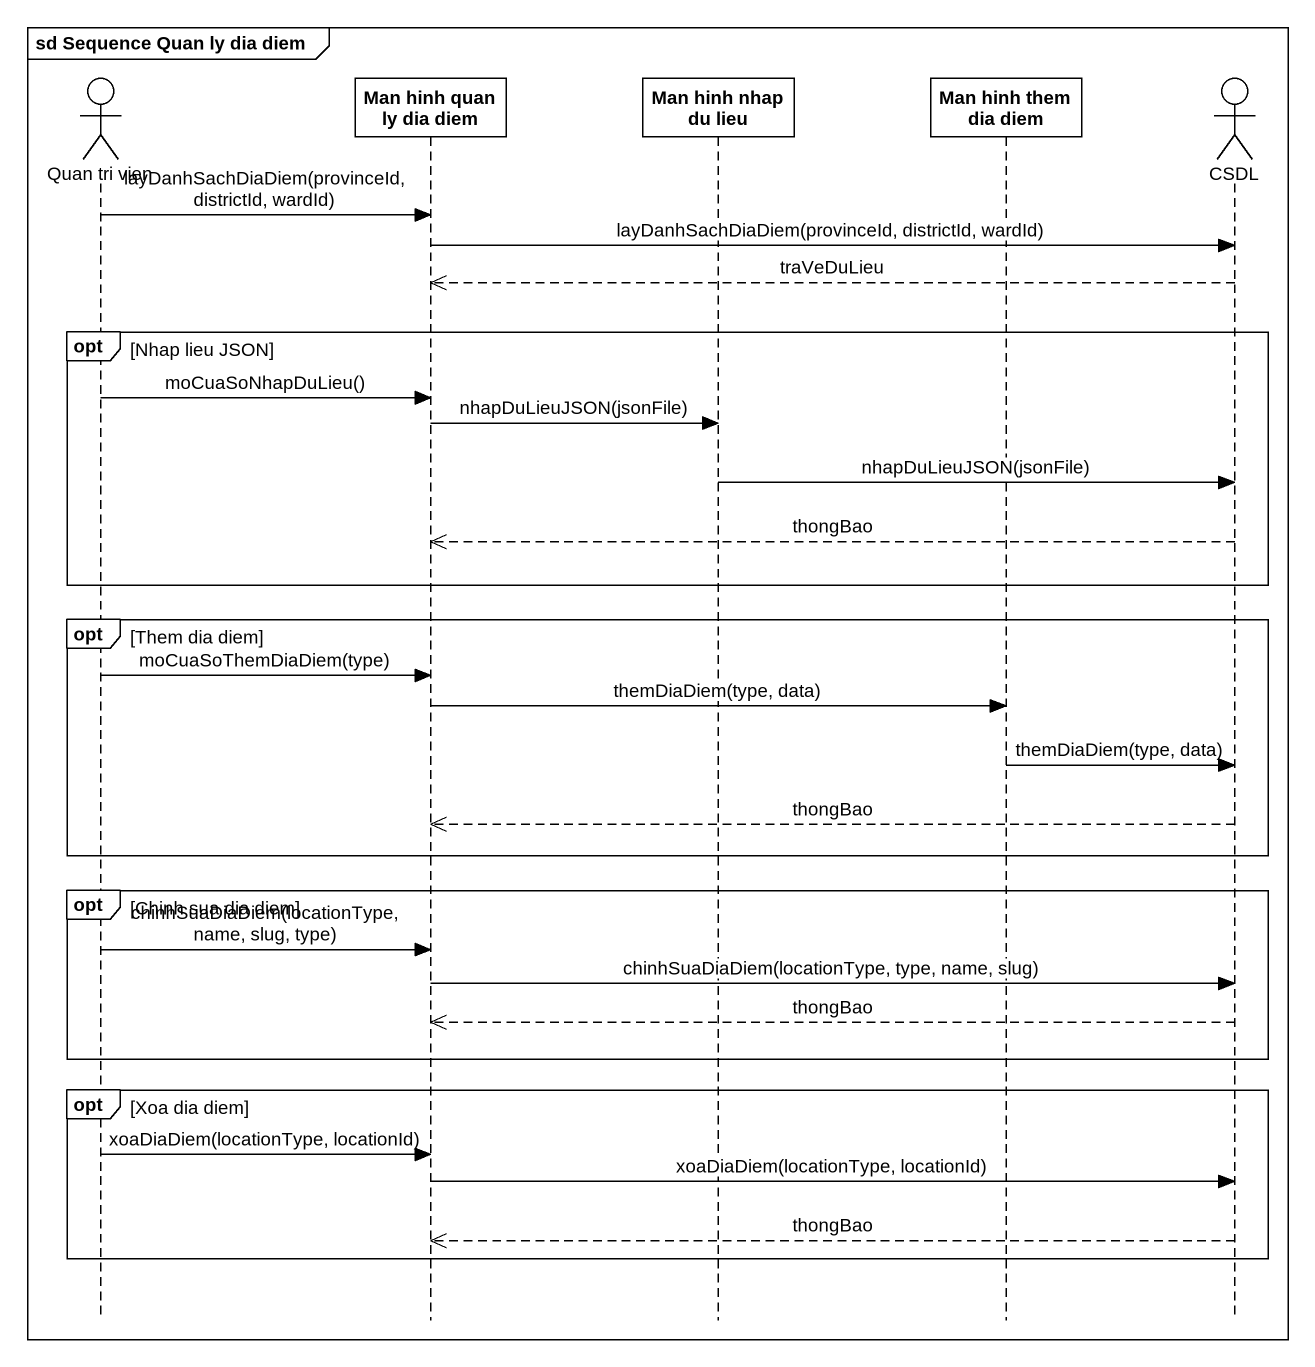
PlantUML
@startuml
mainframe sd Sequence Quan ly dia diem
hide footbox
actor "Quan tri vien" as Quan_tri_vien
participant "Man hinh quan ly dia diem" as Man_hinh_quan_ly_dia_diem
participant "Man hinh nhap du lieu" as Man_hinh_nhap_du_lieu
participant "Man hinh them dia diem" as Man_hinh_them_dia_diem
actor CSDL

Quan_tri_vien -> Man_hinh_quan_ly_dia_diem : layDanhSachDiaDiem(provinceId, districtId, wardId)
Man_hinh_quan_ly_dia_diem -> CSDL : layDanhSachDiaDiem(provinceId, districtId, wardId)
CSDL -->> Man_hinh_quan_ly_dia_diem : traVeDuLieu
opt Nhap lieu JSON
  Quan_tri_vien -> Man_hinh_quan_ly_dia_diem : moCuaSoNhapDuLieu()
  Man_hinh_quan_ly_dia_diem -> Man_hinh_nhap_du_lieu : nhapDuLieuJSON(jsonFile)
  Man_hinh_nhap_du_lieu -> CSDL : nhapDuLieuJSON(jsonFile)
  CSDL -->> Man_hinh_quan_ly_dia_diem : thongBao
end
opt Them dia diem
  Quan_tri_vien -> Man_hinh_quan_ly_dia_diem : moCuaSoThemDiaDiem(type)
  Man_hinh_quan_ly_dia_diem -> Man_hinh_them_dia_diem : themDiaDiem(type, data)
  Man_hinh_them_dia_diem -> CSDL : themDiaDiem(type, data)
  CSDL -->> Man_hinh_quan_ly_dia_diem : thongBao
end
opt Chinh sua dia diem
  Quan_tri_vien -> Man_hinh_quan_ly_dia_diem : chinhSuaDiaDiem(locationType, name, slug, type)
  Man_hinh_quan_ly_dia_diem -> CSDL : chinhSuaDiaDiem(locationType, type, name, slug)
  CSDL -->> Man_hinh_quan_ly_dia_diem : thongBao
end
opt Xoa dia diem
  Quan_tri_vien -> Man_hinh_quan_ly_dia_diem : xoaDiaDiem(locationType, locationId)
  Man_hinh_quan_ly_dia_diem -> CSDL : xoaDiaDiem(locationType, locationId)
  CSDL -->> Man_hinh_quan_ly_dia_diem : thongBao
end
@enduml
